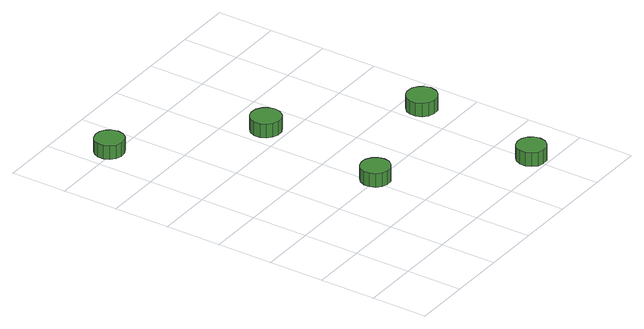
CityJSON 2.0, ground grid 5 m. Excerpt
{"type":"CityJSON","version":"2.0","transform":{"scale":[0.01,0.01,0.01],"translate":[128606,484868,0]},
"CityObjects":{
"tree1":{"type":"SolitaryVegetationObject","attributes":{"function":"something"},"geometry":[{"type":"MultiSurface","lod":"1","boundaries":[[[0,1,2,3,4,5,6,7,8,9,10,11,12,13,14]],[[15,16,17,18,19,20,21,22,23,24,25,26,27,28,29]],[[0,29,28,1]],[[1,28,27,2]],[[2,27,26,3]],[[3,26,25,4]],[[4,25,24,5]],[[5,24,23,6]],[[6,23,22,7]],[[7,22,21,8]],[[8,21,20,9]],[[9,20,19,10]],[[10,19,18,11]],[[11,18,17,12]],[[12,17,16,13]],[[13,16,15,14]],[[14,15,29,0]]]}]},
"tree2":{"type":"SolitaryVegetationObject","attributes":{"function":"something"},"geometry":[{"type":"MultiSurface","lod":"1","boundaries":[[[30,31,32,33,34,35,36,37,38,39,40,41,42,43,44]],[[45,46,47,48,49,50,51,52,53,54,55,56,57,58,59]],[[30,59,58,31]],[[31,58,57,32]],[[32,57,56,33]],[[33,56,55,34]],[[34,55,54,35]],[[35,54,53,36]],[[36,53,52,37]],[[37,52,51,38]],[[38,51,50,39]],[[39,50,49,40]],[[40,49,48,41]],[[41,48,47,42]],[[42,47,46,43]],[[43,46,45,44]],[[44,45,59,30]]]}]},
"tree3":{"type":"SolitaryVegetationObject","attributes":{"function":"something"},"geometry":[{"type":"MultiSurface","lod":"1","boundaries":[[[60,61,62,63,64,65,66,67,68,69,70,71,72,73,74]],[[75,76,77,78,79,80,81,82,83,84,85,86,87,88,89]],[[60,89,88,61]],[[61,88,87,62]],[[62,87,86,63]],[[63,86,85,64]],[[64,85,84,65]],[[65,84,83,66]],[[66,83,82,67]],[[67,82,81,68]],[[68,81,80,69]],[[69,80,79,70]],[[70,79,78,71]],[[71,78,77,72]],[[72,77,76,73]],[[73,76,75,74]],[[74,75,89,60]]]}]},
"tree4":{"type":"SolitaryVegetationObject","attributes":{"function":"something"},"geometry":[{"type":"MultiSurface","lod":"1","boundaries":[[[90,91,92,93,94,95,96,97,98,99,100,101,102,103,104]],[[105,106,107,108,109,110,111,112,113,114,115,116,117,118,119]],[[90,119,118,91]],[[91,118,117,92]],[[92,117,116,93]],[[93,116,115,94]],[[94,115,114,95]],[[95,114,113,96]],[[96,113,112,97]],[[97,112,111,98]],[[98,111,110,99]],[[99,110,109,100]],[[100,109,108,101]],[[101,108,107,102]],[[102,107,106,103]],[[103,106,105,104]],[[104,105,119,90]]]}]},
"tree5":{"type":"SolitaryVegetationObject","attributes":{"function":"something"},"geometry":[{"type":"MultiSurface","lod":"1","boundaries":[[[120,121,122,123,124,125,126,127,128,129,130,131,132,133,134]],[[135,136,137,138,139,140,141,142,143,144,145,146,147,148,149]],[[120,149,148,121]],[[121,148,147,122]],[[122,147,146,123]],[[123,146,145,124]],[[124,145,144,125]],[[125,144,143,126]],[[126,143,142,127]],[[127,142,141,128]],[[128,141,140,129]],[[129,140,139,130]],[[130,139,138,131]],[[131,138,137,132]],[[132,137,136,133]],[[133,136,135,134]],[[134,135,149,120]]]}]}
},
"vertices":[
[346,3044,170],[335,3096,170],[304,3139,170],[257,3166,170],[204,3171,170],[154,3155,170],[114,3119,170],[92,3070,170],[92,3017,170],[114,2968,170],[154,2933,170],[204,2916,170],[257,2922,170],[304,2948,170],[335,2992,170],[335,2992,43],[304,2948,43],[257,2922,43],[204,2916,43],[154,2933,43],[114,2968,43],[92,3017,43],[92,3070,43],[114,3119,43],[154,3155,43],[204,3171,43],[257,3166,43],[304,3139,43],[335,3096,43],[346,3044,43],
[1160,1003,187],[1149,1055,187],[1117,1099,187],[1071,1125,187],[1018,1131,187],[967,1114,187],[927,1079,187],[906,1030,187],[906,977,187],[927,928,187],[967,892,187],[1018,876,187],[1071,881,187],[1117,908,187],[1149,951,187],[1149,951,60],[1117,908,60],[1071,881,60],[1018,876,60],[967,892,60],[927,928,60],[906,977,60],[906,1030,60],[927,1079,60],[967,1114,60],[1018,1131,60],[1071,1125,60],[1117,1099,60],[1149,1055,60],[1160,1003,60],
[1335,2182,172],[1323,2236,172],[1290,2281,172],[1242,2309,172],[1187,2315,172],[1134,2298,172],[1093,2260,172],[1070,2210,172],[1070,2154,172],[1093,2103,172],[1134,2066,172],[1187,2049,172],[1242,2055,172],[1290,2082,172],[1323,2127,172],[1323,2127,45],[1290,2082,45],[1242,2055,45],[1187,2049,45],[1134,2066,45],[1093,2103,45],[1070,2154,45],[1070,2210,45],[1093,2260,45],[1134,2298,45],[1187,2315,45],[1242,2309,45],[1290,2281,45],[1323,2236,45],[1335,2182,45],
[2136,141,180],[2125,194,180],[2094,237,180],[2047,263,180],[1994,269,180],[1944,252,180],[1904,217,180],[1882,168,180],[1882,115,180],[1904,66,180],[1944,30,180],[1994,14,180],[2047,19,180],[2094,46,180],[2125,89,180],[2125,89,53],[2094,46,53],[2047,19,53],[1994,14,53],[1944,30,53],[1904,66,53],[1882,115,53],[1882,168,53],[1904,217,53],[1944,252,53],[1994,269,53],[2047,263,53],[2094,237,53],[2125,194,53],[2136,141,53],
[2311,1320,170],[2300,1374,170],[2267,1419,170],[2219,1447,170],[2164,1453,170],[2111,1436,170],[2069,1398,170],[2047,1348,170],[2047,1292,170],[2069,1241,170],[2111,1204,170],[2164,1187,170],[2219,1193,170],[2267,1221,170],[2300,1265,170],[2300,1265,43],[2267,1221,43],[2219,1193,43],[2164,1187,43],[2111,1204,43],[2069,1241,43],[2047,1292,43],[2047,1348,43],[2069,1398,43],[2111,1436,43],[2164,1453,43],[2219,1447,43],[2267,1419,43],[2300,1374,43],[2311,1320,43]
]}
